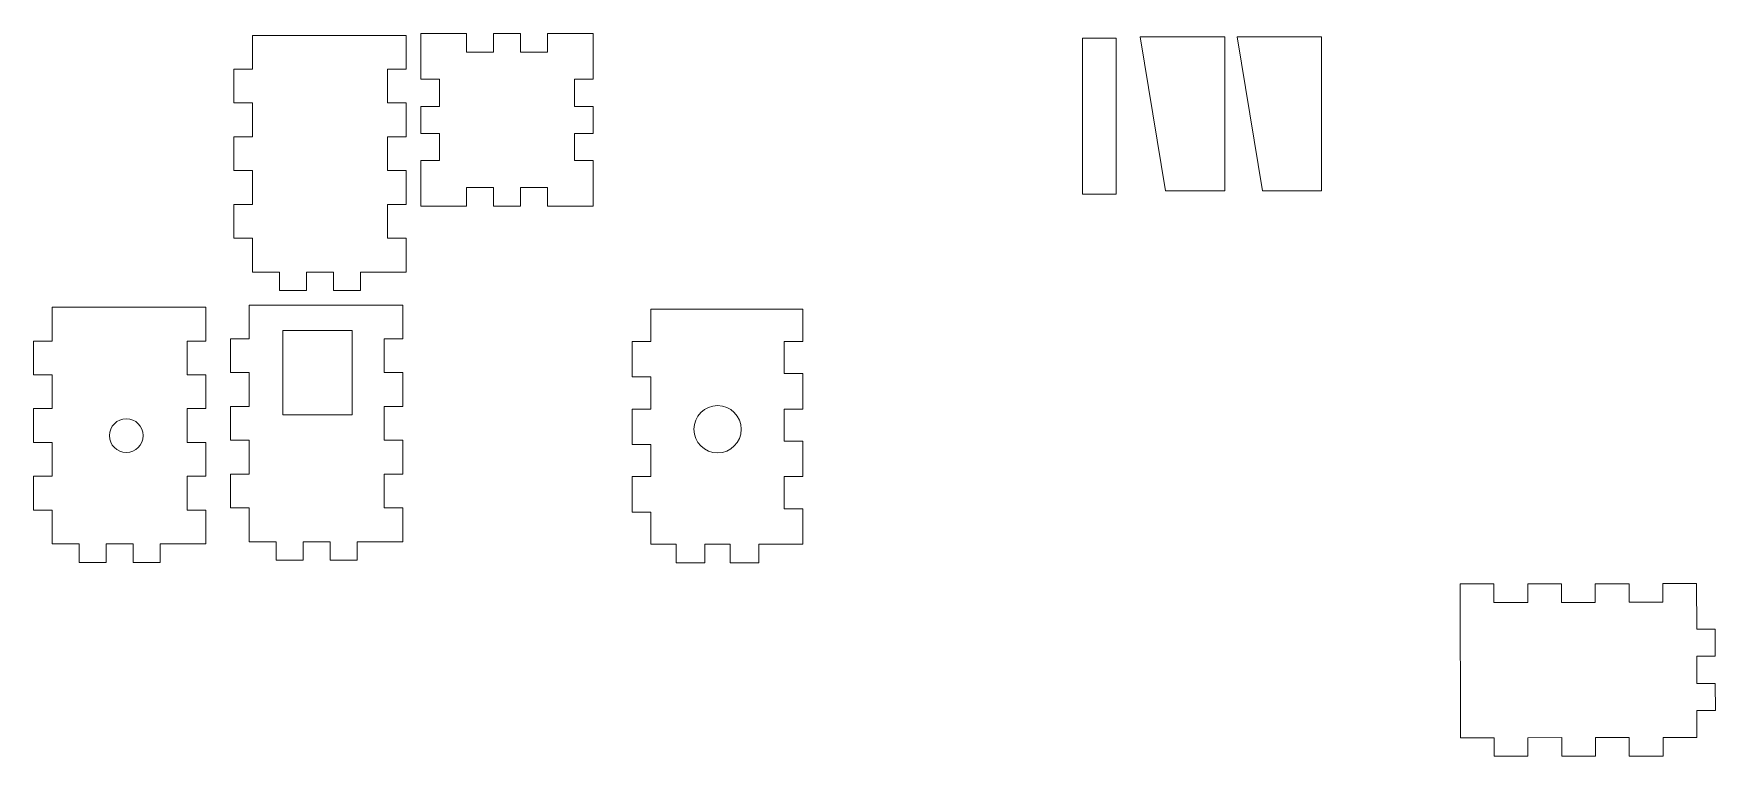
# Model space of a CAD drawing. Header units: millimetres. Extents: x -28 to 470, y -176 to 38.
import ezdxf

# ---------------------------------------------------------------- set-up
doc = ezdxf.new("R2010")
doc.units = ezdxf.units.MM

msp = doc.modelspace()

# ---------------------------------------------------------------- linework, layer by layer
at = {"color": 3, "linetype": 'Continuous', "lineweight": 5}
for p, q in [((37.06, 37.75), (37.06, 27.75)), ((82.56, 37.75), (37.06, 37.75)), ((82.56, 27.75), (82.56, 37.75)), ((100.44, 38.25), (86.94, 38.25)), ((86.94, 38.25), (86.94, 24.75)), ((100.44, 32.75), (100.44, 38.25)), ((116.44, 38.25), (108.44, 38.25)), ((108.44, 38.25), (108.44, 32.75)), ((116.44, 32.75), (116.44, 38.25)), ((137.94, 38.25), (124.44, 38.25)), ((124.44, 38.25), (124.44, 32.75)), ((137.94, 24.75), (137.94, 38.25)), ((292.74, 36.94), (282.74, 36.94)), ((282.74, 36.94), (282.74, -9.18)), ((292.74, -9.18), (292.74, 36.94)), ((324.87, 37.27), (299.87, 37.27)), ((299.87, 37.27), (307.37, -8.23)), ((324.87, -8.23), (324.87, 37.27)), ((353.53, 37.27), (328.53, 37.27)), ((328.53, 37.27), (336.03, -8.23)), ((353.53, -8.23), (353.53, 37.27)), ((108.44, 32.75), (100.44, 32.75)), ((124.44, 32.75), (116.44, 32.75)), ((37.06, 27.75), (31.56, 27.75)), ((31.56, 27.75), (31.56, 17.75)), ((77.06, 17.75), (77.06, 27.75)), ((77.06, 27.75), (82.56, 27.75)), ((86.94, 24.75), (92.44, 24.75)), ((92.44, 24.75), (92.44, 16.75)), ((132.44, 16.75), (132.44, 24.75)), ((132.44, 24.75), (137.94, 24.75)), ((31.56, 17.75), (37.06, 17.75)), ((37.06, 17.75), (37.06, 7.75)), ((82.56, 17.75), (77.06, 17.75)), ((82.56, 7.75), (82.56, 17.75)), ((92.44, 16.75), (86.94, 16.75)), ((86.94, 16.75), (86.94, 8.75)), ((137.94, 16.75), (132.44, 16.75)), ((137.94, 8.75), (137.94, 16.75)), ((37.06, 7.75), (31.56, 7.75)), ((31.56, 7.75), (31.56, -2.25)), ((77.06, -2.25), (77.06, 7.75)), ((77.06, 7.75), (82.56, 7.75)), ((86.94, 8.75), (92.44, 8.75)), ((92.44, 8.75), (92.44, 0.75)), ((132.44, 0.75), (132.44, 8.75)), ((132.44, 8.75), (137.94, 8.75)), ((92.44, 0.75), (86.94, 0.75)), ((86.94, 0.75), (86.94, -12.75)), ((137.94, 0.75), (132.44, 0.75)), ((137.94, -12.75), (137.94, 0.75)), ((31.56, -2.25), (37.06, -2.25)), ((37.06, -2.25), (37.06, -12.25)), ((82.56, -2.25), (77.06, -2.25)), ((82.56, -12.25), (82.56, -2.25)), ((100.44, -12.75), (100.44, -7.25)), ((100.44, -7.25), (108.44, -7.25)), ((108.44, -7.25), (108.44, -12.75)), ((116.44, -12.75), (116.44, -7.25)), ((116.44, -7.25), (124.44, -7.25)), ((124.44, -7.25), (124.44, -12.75)), ((282.74, -9.18), (292.74, -9.18)), ((307.37, -8.23), (324.87, -8.23)), ((336.03, -8.23), (353.53, -8.23)), ((37.06, -12.25), (31.56, -12.25)), ((31.56, -12.25), (31.56, -22.25)), ((77.06, -22.25), (77.06, -12.25)), ((77.06, -12.25), (82.56, -12.25)), ((86.94, -12.75), (100.44, -12.75)), ((108.44, -12.75), (116.44, -12.75)), ((124.44, -12.75), (137.94, -12.75)), ((31.56, -22.25), (37.06, -22.25)), ((37.06, -22.25), (37.06, -32.25)), ((82.56, -22.25), (77.06, -22.25)), ((82.56, -32.25), (82.56, -22.25)), ((37.06, -32.25), (45.06, -32.25)), ((45.06, -32.25), (45.06, -37.75)), ((53.06, -37.75), (53.06, -32.25)), ((53.06, -32.25), (61.06, -32.25)), ((61.06, -32.25), (61.06, -37.75)), ((69.06, -37.75), (69.06, -32.25)), ((69.06, -32.25), (82.56, -32.25)), ((45.06, -37.75), (53.06, -37.75)), ((61.06, -37.75), (69.06, -37.75)), ((-22.21, -42.67), (-22.21, -52.67)), ((23.29, -42.67), (-22.21, -42.67)), ((23.29, -52.67), (23.29, -42.67)), ((36.1, -42.01), (36.1, -52.01)), ((81.6, -42.01), (36.1, -42.01)), ((36.1, -42.01), (36.1, -52.01)), ((81.6, -42.01), (36.1, -42.01)), ((81.6, -52.01), (81.6, -42.01)), ((81.6, -52.01), (81.6, -42.01)), ((46.1, -49.51), (46.1, -74.51)), ((66.6, -49.51), (46.1, -49.51)), ((46.1, -49.51), (46.1, -74.51)), ((66.6, -49.51), (46.1, -49.51)), ((66.6, -74.51), (66.6, -49.51)), ((66.6, -74.51), (66.6, -49.51)), ((-22.21, -52.67), (-27.71, -52.67)), ((-27.71, -52.67), (-27.71, -62.67)), ((17.79, -62.67), (17.79, -52.67)), ((17.79, -52.67), (23.29, -52.67)), ((36.1, -52.01), (30.6, -52.01)), ((30.6, -52.01), (30.6, -62.01)), ((36.1, -52.01), (30.6, -52.01)), ((30.6, -52.01), (30.6, -62.01)), ((76.1, -62.01), (76.1, -52.01)), ((76.1, -52.01), (81.6, -52.01)), ((76.1, -62.01), (76.1, -52.01)), ((76.1, -52.01), (81.6, -52.01)), ((-27.71, -62.67), (-22.21, -62.67)), ((-22.21, -62.67), (-22.21, -72.67)), ((23.29, -62.67), (17.79, -62.67)), ((23.29, -72.67), (23.29, -62.67)), ((30.6, -62.01), (36.1, -62.01)), ((30.6, -62.01), (36.1, -62.01)), ((36.1, -62.01), (36.1, -72.01)), ((36.1, -62.01), (36.1, -72.01)), ((81.6, -62.01), (76.1, -62.01)), ((81.6, -62.01), (76.1, -62.01)), ((81.6, -72.01), (81.6, -62.01)), ((81.6, -72.01), (81.6, -62.01)), ((-22.21, -72.67), (-27.71, -72.67)), ((-27.71, -72.67), (-27.71, -82.67)), ((17.79, -82.67), (17.79, -72.67)), ((17.79, -72.67), (23.29, -72.67)), ((36.1, -72.01), (30.6, -72.01)), ((30.6, -72.01), (30.6, -82.01)), ((36.1, -72.01), (30.6, -72.01)), ((30.6, -72.01), (30.6, -82.01)), ((46.1, -74.51), (66.6, -74.51)), ((46.1, -74.51), (66.6, -74.51)), ((76.1, -82.01), (76.1, -72.01)), ((76.1, -72.01), (81.6, -72.01)), ((76.1, -82.01), (76.1, -72.01)), ((76.1, -72.01), (81.6, -72.01)), ((-27.71, -82.67), (-22.21, -82.67)), ((-22.21, -82.67), (-22.21, -92.67)), ((23.29, -82.67), (17.79, -82.67)), ((23.29, -92.67), (23.29, -82.67)), ((30.6, -82.01), (36.1, -82.01)), ((30.6, -82.01), (36.1, -82.01)), ((36.1, -82.01), (36.1, -92.01)), ((36.1, -82.01), (36.1, -92.01)), ((81.6, -82.01), (76.1, -82.01)), ((81.6, -82.01), (76.1, -82.01)), ((81.6, -92.01), (81.6, -82.01)), ((81.6, -92.01), (81.6, -82.01)), ((-22.21, -92.67), (-27.71, -92.67)), ((-27.71, -92.67), (-27.71, -102.67)), ((17.79, -102.67), (17.79, -92.67)), ((17.79, -92.67), (23.29, -92.67)), ((36.1, -92.01), (30.6, -92.01)), ((30.6, -92.01), (30.6, -102.01)), ((36.1, -92.01), (30.6, -92.01)), ((30.6, -92.01), (30.6, -102.01)), ((76.1, -102.01), (76.1, -92.01)), ((76.1, -92.01), (81.6, -92.01)), ((76.1, -102.01), (76.1, -92.01)), ((76.1, -92.01), (81.6, -92.01)), ((-27.71, -102.67), (-22.21, -102.67)), ((-22.21, -102.67), (-22.21, -112.67)), ((23.29, -102.67), (17.79, -102.67)), ((23.29, -112.67), (23.29, -102.67)), ((30.6, -102.01), (36.1, -102.01)), ((30.6, -102.01), (36.1, -102.01)), ((36.1, -102.01), (36.1, -112.01)), ((36.1, -102.01), (36.1, -112.01)), ((81.6, -102.01), (76.1, -102.01)), ((81.6, -102.01), (76.1, -102.01)), ((81.6, -112.01), (81.6, -102.01)), ((81.6, -112.01), (81.6, -102.01)), ((-22.21, -112.67), (-14.21, -112.67)), ((-14.21, -112.67), (-14.21, -118.17)), ((-6.21, -118.17), (-6.21, -112.67)), ((-6.21, -112.67), (1.79, -112.67)), ((1.79, -112.67), (1.79, -118.17)), ((9.79, -118.17), (9.79, -112.67)), ((9.79, -112.67), (23.29, -112.67)), ((36.1, -112.01), (44.1, -112.01)), ((36.1, -112.01), (44.1, -112.01)), ((44.1, -112.01), (44.1, -117.51)), ((44.1, -112.01), (44.1, -117.51)), ((52.1, -117.51), (52.1, -112.01)), ((52.1, -112.01), (60.1, -112.01)), ((52.1, -117.51), (52.1, -112.01)), ((52.1, -112.01), (60.1, -112.01)), ((60.1, -112.01), (60.1, -117.51)), ((60.1, -112.01), (60.1, -117.51)), ((68.1, -117.51), (68.1, -112.01)), ((68.1, -112.01), (81.6, -112.01)), ((68.1, -117.51), (68.1, -112.01)), ((68.1, -112.01), (81.6, -112.01)), ((-14.21, -118.17), (-6.21, -118.17)), ((1.79, -118.17), (9.79, -118.17)), ((44.1, -117.51), (52.1, -117.51)), ((44.1, -117.51), (52.1, -117.51)), ((60.1, -117.51), (68.1, -117.51)), ((60.1, -117.51), (68.1, -117.51)), ((444.57, -124.44), (434.57, -124.46)), ((444.58, -129.94), (444.57, -124.44)), ((464.57, -124.41), (454.57, -124.43)), ((454.57, -124.43), (454.58, -129.93)), ((464.59, -137.91), (464.57, -124.41)), ((404.57, -124.5), (394.57, -124.52)), ((394.57, -124.52), (394.64, -170.02)), ((404.58, -130), (404.57, -124.5)), ((424.57, -124.47), (414.57, -124.49)), ((414.57, -124.49), (414.58, -129.99)), ((424.58, -129.97), (424.57, -124.47)), ((434.57, -124.46), (434.58, -129.96)), ((414.58, -129.99), (404.58, -130)), ((434.58, -129.96), (424.58, -129.97)), ((454.58, -129.93), (444.58, -129.94)), ((470.09, -137.91), (464.59, -137.91)), ((470.1, -145.91), (470.09, -137.91)), ((464.61, -153.91), (464.6, -145.91)), ((464.6, -145.91), (470.1, -145.91)), ((470.11, -153.91), (464.61, -153.91)), ((470.12, -161.91), (470.11, -153.91)), ((464.64, -169.91), (464.62, -161.91)), ((464.62, -161.91), (470.12, -161.91)), ((394.64, -170.02), (404.64, -170)), ((404.64, -170), (404.64, -175.5)), ((414.64, -169.99), (424.64, -169.97)), ((414.64, -175.49), (414.64, -169.99)), ((424.64, -169.97), (424.64, -175.47)), ((434.64, -169.96), (444.64, -169.94)), ((434.64, -175.46), (434.64, -169.96)), ((444.64, -169.94), (444.64, -175.44)), ((454.64, -169.93), (464.64, -169.91)), ((454.64, -175.43), (454.64, -169.93)), ((404.64, -175.5), (414.64, -175.49)), ((424.64, -175.47), (434.64, -175.46)), ((444.64, -175.44), (454.64, -175.43))]:
    msp.add_line(p, q, dxfattribs=at)
at = {"color": 1, "linetype": 'Continuous', "lineweight": 5}
for p, q in [((155.01, -43.28), (155.01, -52.78)), ((200.01, -43.28), (155.01, -43.28)), ((200.01, -52.78), (200.01, -43.28)), ((155.01, -52.78), (149.51, -52.78)), ((149.51, -52.78), (149.51, -63.28)), ((194.51, -62.28), (194.51, -52.78)), ((194.51, -52.78), (200.01, -52.78)), ((149.51, -63.28), (155.01, -63.28)), ((155.01, -63.28), (155.01, -72.78)), ((200.01, -62.28), (194.51, -62.28)), ((200.01, -72.78), (200.01, -62.28)), ((155.01, -72.78), (149.51, -72.78)), ((149.51, -72.78), (149.51, -83.28)), ((194.51, -82.28), (194.51, -72.78)), ((194.51, -72.78), (200.01, -72.78)), ((149.51, -83.28), (155.01, -83.28)), ((155.01, -83.28), (155.01, -92.78)), ((200.01, -82.28), (194.51, -82.28)), ((200.01, -92.78), (200.01, -82.28)), ((155.01, -92.78), (149.51, -92.78)), ((149.51, -92.78), (149.51, -103.28)), ((194.51, -102.28), (194.51, -92.78)), ((194.51, -92.78), (200.01, -92.78)), ((149.51, -103.28), (155.01, -103.28)), ((155.01, -103.28), (155.01, -112.78)), ((200.01, -102.28), (194.51, -102.28)), ((200.01, -112.78), (200.01, -102.28)), ((155.01, -112.78), (162.51, -112.78)), ((162.51, -112.78), (162.51, -118.28)), ((171.01, -118.28), (171.01, -112.78)), ((171.01, -112.78), (178.51, -112.78)), ((178.51, -112.78), (178.51, -118.28)), ((187.01, -118.28), (187.01, -112.78)), ((187.01, -112.78), (200.01, -112.78)), ((162.51, -118.28), (171.01, -118.28)), ((178.51, -118.28), (187.01, -118.28))]:
    msp.add_line(p, q, dxfattribs=at)
msp.add_circle((174.76, -78.76), 7, dxfattribs=at)
at = {"color": 3, "linetype": 'Continuous', "lineweight": 5}
msp.add_circle((-0.28, -80.65), 5, dxfattribs=at)

doc.saveas('drawing.dxf')
